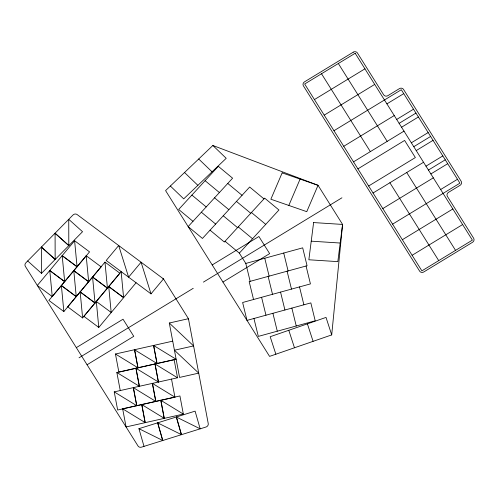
<?xml version="1.0" encoding="UTF-8"?>
<svg xmlns="http://www.w3.org/2000/svg" width="499" height="499" viewBox="0 0 499 499"><rect width="100%" height="100%" fill="white"/><g stroke="black" fill="none" stroke-linecap="round" stroke-linejoin="round"><path stroke-width="0.75" d="M331.704 334.91L342.582 224.431L318.044 185.316L212.867 145.477L165.574 190.599L269.572 356.386L331.704 334.91L326.022 317.414L270.184 336.719L275.866 354.209M288.821 205.445L300.092 179.091M74.607 240.743L37.313 285.447L52.245 296.574L89.546 251.876L74.607 240.743L77.071 266.828L62.132 255.7M86.196 255.731L48.902 300.429L63.841 311.557L101.135 266.859L86.196 255.731L88.66 281.81L73.721 270.683M104.977 262.106L67.677 306.804L82.616 317.932L119.91 273.234L104.977 262.106L107.435 288.185L92.502 277.057M108.663 286.557L123.602 297.691L121.138 271.606L83.844 316.31L98.777 327.438L136.077 282.74M151.01 293.867L141.08 262.218L128.605 277.17L118.681 245.527L106.206 260.478L151.01 293.867L163.485 278.916L77.152 214.582A3.094 2.888 -26.2 0 0 73.022 214.988L25.842 262.842A3.094 2.888 -26.2 0 0 25.362 266.397L138.023 445.994A3.094 2.888 -26.2 0 0 141.467 447.16L206.025 427.007A3.094 2.888 -26.2 0 0 208.239 423.551L188.454 318.711L169.298 323.015L179.565 377.425L198.721 373.121L174.432 350.217L193.587 345.919L169.298 323.015M250.167 281.33L245.795 263.435L239.333 253.13L278.947 209.992L264.651 198.134L224.344 242.027L210.048 230.164M27.701 260.958L41.492 273.346L82.541 231.717L68.743 219.323L68.806 245.639L55.015 233.251M314.439 99.569L364.937 68.837M324.207 115.144L374.705 84.412M333.974 130.713L401.302 89.739L459.916 183.164L392.588 224.145M386.912 103.873L403.747 93.631M343.749 146.288L394.241 115.55M396.68 119.448L413.515 109.2M399.125 123.34L415.954 113.092M401.564 127.233L418.399 116.984M353.517 161.857L404.009 131.125M357.914 168.868L404.62 140.444L415.355 157.559L368.655 185.99M411.332 142.801L428.167 132.559M76.322 347.635L123.028 319.21L133.769 336.326L87.063 364.757M212.206 264.932L258.906 236.507L269.647 253.623L222.941 282.054M413.777 146.694L430.606 136.452M416.216 150.586L433.051 140.344M79.048 357.802L193.25 288.297M203.411 282.116L341.934 197.804M373.052 193.001L423.545 162.269M425.984 166.161L442.819 155.919M428.429 170.053L445.258 159.811M430.874 173.945L447.703 163.703M382.82 208.57L433.313 177.837M440.642 189.52L457.471 179.272M402.356 239.713L452.849 208.981M412.124 255.288L462.617 224.556M144.011 446.368L138.934 428.672L195.097 411.139L200.174 428.834L176.309 417.008L181.387 434.698M245.795 263.435L302.687 247.841L307.06 265.736L249.176 281.604L253.548 299.506M156.985 363.59L153.561 345.451L176.141 359.286L118.868 372.142L115.45 354.009L172.716 341.154M120.271 390.636L116.847 372.497L174.12 359.642L177.538 377.78L114.234 391.89L117.658 410.028L174.924 397.173L171.506 379.034M122.654 408.806L179.927 395.95L183.345 414.089L126.072 426.944L122.654 408.806L145.234 422.641L141.81 404.508M311.233 241.173L340.206 243.032M138.934 428.672L162.799 440.498L157.721 422.809M177.538 377.78L154.958 363.946L158.383 382.078M115.45 354.009L138.03 367.844L134.605 349.705M174.924 397.173L152.345 383.338L155.769 401.47M116.847 372.497L139.427 386.338L136.002 368.2M183.345 414.089L160.765 400.254L164.19 418.387M114.234 391.89L136.813 405.731L133.389 387.592M123.665 297.61L108.732 286.482L111.19 312.561M107.503 288.104L92.565 276.976L95.028 303.055L80.09 291.927M77.133 266.747L62.194 255.619L64.658 281.698L49.719 270.57M88.722 281.729L73.79 270.601L76.247 296.687L61.315 285.553M96.251 301.433L111.252 312.486M95.091 302.98L80.158 291.853L82.616 317.932M64.72 281.623L49.788 270.495L52.245 296.574M76.316 296.606L61.377 285.478L63.841 311.557M263.959 198.883L249.662 187.025L202.444 238.447L188.148 226.59L232.596 178.18L218.3 166.317L178.692 209.461L192.988 221.319M227.762 183.451L242.059 195.309M251.446 212.512L265.742 224.369M236.457 201.403L250.754 213.266M205.101 180.7L219.398 192.558M214.558 197.829L228.854 209.686M238.241 226.889L252.538 238.753M223.253 215.786L237.549 227.644M191.897 195.078L206.193 206.935M201.353 212.206L215.649 224.07M225.037 241.273L239.333 253.13M68.881 245.564L55.09 233.176L55.152 259.492L41.361 247.105M55.221 259.418L41.429 247.03L41.492 273.346M212.867 145.477L226.209 158.308L183.707 198.864L170.365 186.027M198.702 158.994L212.044 171.824M184.53 172.511L197.872 185.341M338.334 63.51L387.174 141.367M406.716 172.511L455.556 250.367M321.506 73.752L370.345 151.615M389.881 182.759L438.721 260.615M307.409 323.851L313.091 341.341M288.796 330.282L294.479 347.778M176.409 416.977L181.486 434.666L157.622 422.84L162.699 440.53M306.068 266.011L310.434 283.912L242.626 302.5L246.999 320.395L310.84 302.899L315.206 320.795L258.32 336.395L253.947 318.493M299.512 286.9L303.885 304.802M283.725 253.037L288.091 270.938M287.1 271.207L291.472 289.108M291.871 308.095L296.244 325.997M280.55 292.102L284.923 310.004M264.757 258.233L269.129 276.134M268.138 276.409L272.51 294.304M272.909 313.291L277.282 331.193M261.588 297.298L265.961 315.2M153.661 345.427L157.085 363.565L134.505 349.73L137.93 367.869M155.058 363.921L158.482 382.059L135.903 368.225L139.327 386.357M160.865 400.229L164.29 418.368L141.71 404.527L145.134 422.665M152.445 383.313L155.869 401.452L133.289 387.617L136.714 405.749M96.319 301.359L98.777 327.438M163.073 278.604A3.094 2.888 -26.2 0 1 163.759 279.346L188.185 318.281A3.094 2.888 -26.2 0 1 188.547 319.217M313.609 222.573L308.856 259.773L337.823 261.626L342.582 224.431L313.609 222.573M282.147 172.866L270.87 199.22L306.766 211.67L318.044 185.316L282.147 172.866M353.261 52.17L304.533 81.83A3.094 2.888 -26.2 0 0 303.423 85.884L419.615 271.113A3.094 2.888 -26.2 0 0 423.794 271.955L472.528 242.289A3.094 2.888 -26.2 0 0 473.638 238.235L447.403 196.413A3.094 2.888 -26.2 0 1 448.507 192.358L460.053 185.335A3.094 2.888 -26.2 0 0 461.163 181.28L403.579 89.477A3.094 2.888 -26.2 0 0 399.4 88.641L387.854 95.671A3.094 2.888 -26.2 0 1 383.675 94.829L357.44 53.006A3.094 2.888 -26.2 0 0 353.261 52.17M355.169 53.268L304.671 84L421.892 270.857L472.385 240.125L355.169 53.268"/></g></svg>
